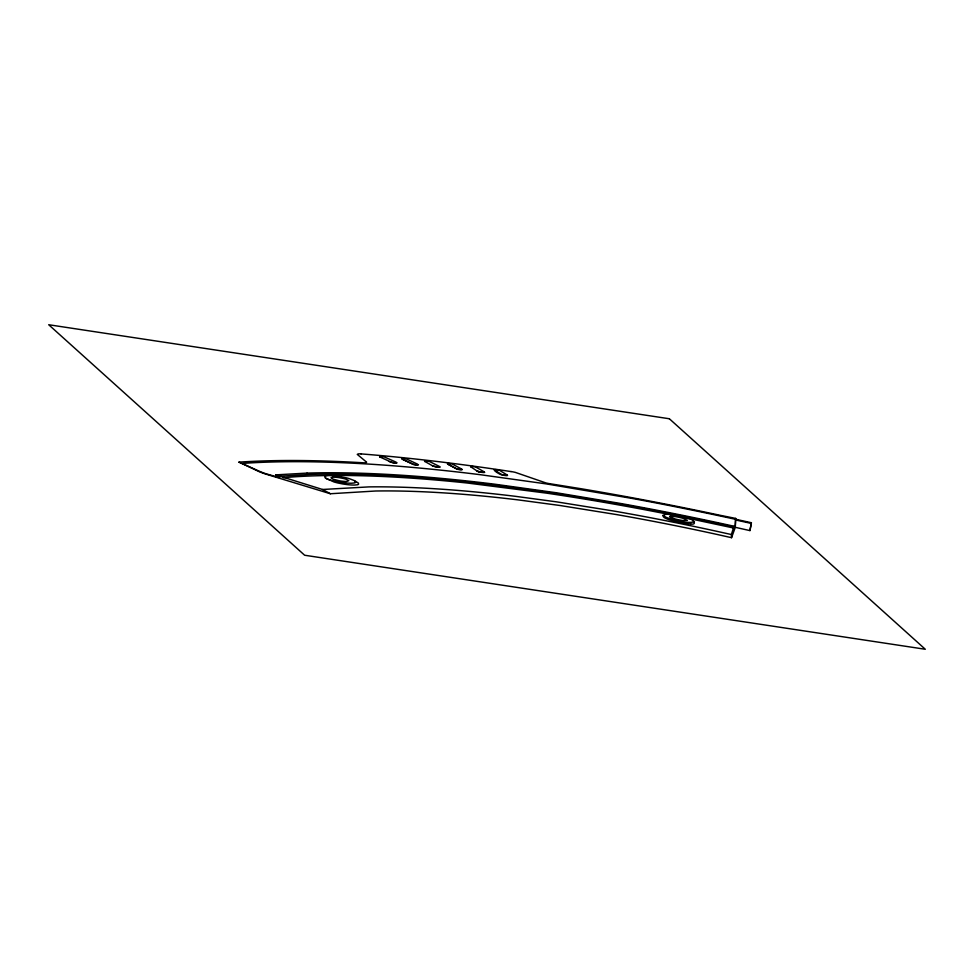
<?xml version="1.0" encoding="UTF-8"?>
<svg xmlns="http://www.w3.org/2000/svg" width="974" height="974" viewBox="0 0 974 974"><rect width="100%" height="100%" fill="white"/><g stroke="black" fill="none" stroke-linecap="round" stroke-linejoin="round"><path stroke-width="1.46" d="M735.662 519.264L751.392 522.734L749.956 530.367M751.392 522.734L749.968 530.562M735.285 527.08L735.638 518.412L720.224 515.307A690.067 142.289 13 0 0 580.614 488.656L548.727 483.53A12.406 2.557 13 0 1 545.915 482.934L515.307 472.378A12.078 2.496 13 0 0 512.58 471.806L510.997 471.55M307.017 473.096L275.691 474.874L279.757 477.686L265.61 473.668A56.382 11.627 13 0 1 260.642 471.818L238.947 462.102L259.778 471.94A85.383 17.605 13 0 0 265.147 473.912L330.405 493.745L375.647 491.006A459.582 94.77 13 0 1 479.293 495.705A448.758 92.53 13 0 1 518.679 499.954L559.807 505.469L616.457 514.564A506.687 104.486 13 0 1 717.278 534.495L731.559 537.685L735.297 527.324L749.931 530.599M731.559 537.685L731.389 534.543L733.994 526.24A613.023 126.413 13 0 0 620.487 503.448L556.385 492.759L494.232 484.127A543.346 112.034 13 0 0 464.233 480.669A552.708 113.97 13 0 0 307.041 473.108M733.994 526.24L734.067 527.786A45.535 9.387 13 0 0 734.128 528.115L735.26 525.923L735.638 518.412M275.691 474.874L322.564 489.484L369 486.89A472.962 97.522 13 0 1 474.788 491.907A463.6 95.598 13 0 1 514.893 496.253L556.726 501.878L614.326 511.131A524.255 108.102 13 0 1 716.852 531.317L731.389 534.543M280.122 476.201L310.986 474.387M690.651 523.963C698.37 525.412 692.392 517.937 687.754 518.57A18.555 3.823 13 0 0 683.955 517.462L679.073 516.317A23.559 4.858 13 0 0 671.683 515.003C667.153 512.726 658.448 515.502 666.35 518.667A12.674 2.618 13 0 0 668.456 519.459L673.119 520.859A21.428 4.42 13 0 0 690.7 523.988M361.062 453.908L360.55 453.872A9.241 1.911 13 0 0 358.481 453.86L357.239 454.371L366.65 462.2L365.579 462.772A9.265 1.911 13 0 1 363.132 462.784A627.353 129.359 13 0 0 239.032 462.139M340.218 482.215L334.886 481.168A14.452 2.983 13 0 1 330.697 480.072C321.651 478.258 323.758 474.07 332.451 475.641A25.434 5.247 13 0 1 336.821 476.091L345.843 477.723A13.1 2.703 13 0 1 349.313 478.648L354.366 480.584L355.607 482.361A14.659 3.019 13 0 1 354.305 482.946L351.76 483.214A23.571 4.858 13 0 1 340.206 482.203M683.139 517.267L733.775 528.042M735.638 519.97L751.027 523.367M478.855 471.574L479.208 471.659A6.039 1.242 13 0 0 481.059 472.037A5.698 1.181 13 0 0 483.043 472.256L484.735 472.353L483.335 472.524A5.686 1.169 13 0 1 481.339 472.305A6.014 1.242 13 0 1 479.5 471.927L478.197 471.404M478.806 471.757L477.625 471.233M433.515 466.12L434.842 466.449A6.148 1.266 13 0 0 435.95 466.668L436.681 466.789A5.588 1.157 13 0 0 437.716 466.911L440.175 467.033L438.933 467.252A5.686 1.169 13 0 1 437.022 467.07A6.124 1.266 13 0 1 435.183 466.729L432.225 465.633M478.185 471.586L476.834 470.905M433.296 466.229L424.701 461.359M477.674 471.416L470.795 466.814M389.296 461.615L391.913 462.333A6.294 1.303 13 0 0 393.752 462.65A5.698 1.169 13 0 0 395.59 462.796L397.075 462.808L395.98 463.076A5.674 1.169 13 0 1 394.141 462.942A6.294 1.303 13 0 1 392.315 462.626L379.994 457.025M396.284 462.236L384.304 456.94A6.294 1.303 13 0 0 382.502 456.636A5.686 1.169 13 0 0 380.7 456.502L379.641 456.66L380.177 457.183M417.736 464.233L406.645 459.046A6.209 1.278 13 0 0 404.843 458.73A5.698 1.181 13 0 0 403.005 458.571L401.885 458.717L402.372 459.217M402.177 459.058L413.207 464.257A6.221 1.278 13 0 0 415.034 464.574A5.674 1.169 13 0 0 416.921 464.744L418.443 464.781L417.274 465.024A5.674 1.169 13 0 1 415.399 464.866A6.197 1.278 13 0 1 413.573 464.537L402.554 459.338M322.564 489.484L330.405 493.745M439.554 466.509L429.327 461.445A6.148 1.266 13 0 0 427.525 461.116A5.649 1.169 13 0 0 425.65 460.933L424.481 461.043L424.908 461.542M325.547 478.076L333.924 481.935A14.354 2.959 13 0 0 338.088 483.031L342.617 483.932A23.145 4.773 13 0 0 354.792 485.04L357.336 484.784A14.598 3.007 13 0 0 358.627 484.188L358.335 483.055L354.67 480.766M461.725 469.066L452.362 464.111A6.088 1.254 13 0 0 450.56 463.758A5.661 1.169 13 0 0 448.649 463.563L447.419 463.661L447.784 464.148M447.577 463.953L456.855 468.92A6.088 1.254 13 0 0 458.693 469.273A5.686 1.169 13 0 0 460.641 469.48L462.273 469.553L460.958 469.76A5.661 1.169 13 0 1 459.01 469.553A6.063 1.254 13 0 1 457.159 469.2L447.894 464.233M484.261 471.891L475.75 467.045A6.027 1.242 13 0 0 473.936 466.692A5.698 1.181 13 0 0 471.988 466.473L471.002 467.021M507.15 474.983L499.406 470.247A6.088 1.254 13 0 0 497.544 469.87A5.588 1.157 13 0 0 495.547 469.638C491.066 469.151 499.759 474.715 502.194 474.947A5.978 1.23 13 0 0 503.668 475.263A5.734 1.181 13 0 0 506.078 475.58L507.551 475.422L505.823 475.312A5.734 1.181 13 0 1 503.777 475.056A5.99 1.242 13 0 1 501.927 474.679L494.378 469.955M662.722 515.343L666.277 517.401A13.064 2.691 13 0 0 668.517 518.192C676.699 520.055 686.39 523.939 694.438 521.76M361.025 453.896A618.405 127.521 13 0 1 511.021 471.574M283.02 477.71A537.551 110.841 13 0 1 442.099 480.559A527.591 108.796 13 0 1 467.313 483.019L546.889 493.185A573.917 118.341 13 0 1 672.377 515.1M733.726 526.958A604.452 124.648 13 0 0 621.254 504.349L557.737 493.745L496.156 485.198A535.712 110.464 13 0 0 451.899 480.304M311.01 474.399A544.661 112.314 13 0 1 451.924 480.316M735.321 519.264A685.039 141.254 13 0 0 631.627 498.347L546.207 483.883L479.963 474.655A612.585 126.316 13 0 0 243.196 463.368M331.245 477.82L333.193 479.196L339.196 480.742A12.565 2.593 13 0 0 341.777 481.156L344.893 481.448A12.625 2.605 13 0 0 346.756 481.436L348.789 480.632L346.172 479.257A7.025 1.449 13 0 0 343.262 478.429L338.891 477.601A14.001 2.885 13 0 0 335.263 477.236L333.741 477.199A10.738 2.216 13 0 0 332.56 477.272L331.245 477.82M669.698 516.573L674.751 518.838A12.358 2.545 13 0 0 678.074 519.666L680.619 520.165A12.662 2.605 13 0 0 683.005 520.518L687.364 520.408L683.626 518.509A10.3 2.118 13 0 0 681.52 517.9L679.292 517.377A12.723 2.63 13 0 0 673.484 516.378L669.698 516.573M669.357 418.759L48.7 324.732L304.643 555.241L925.3 649.268L669.357 418.759"/></g></svg>
